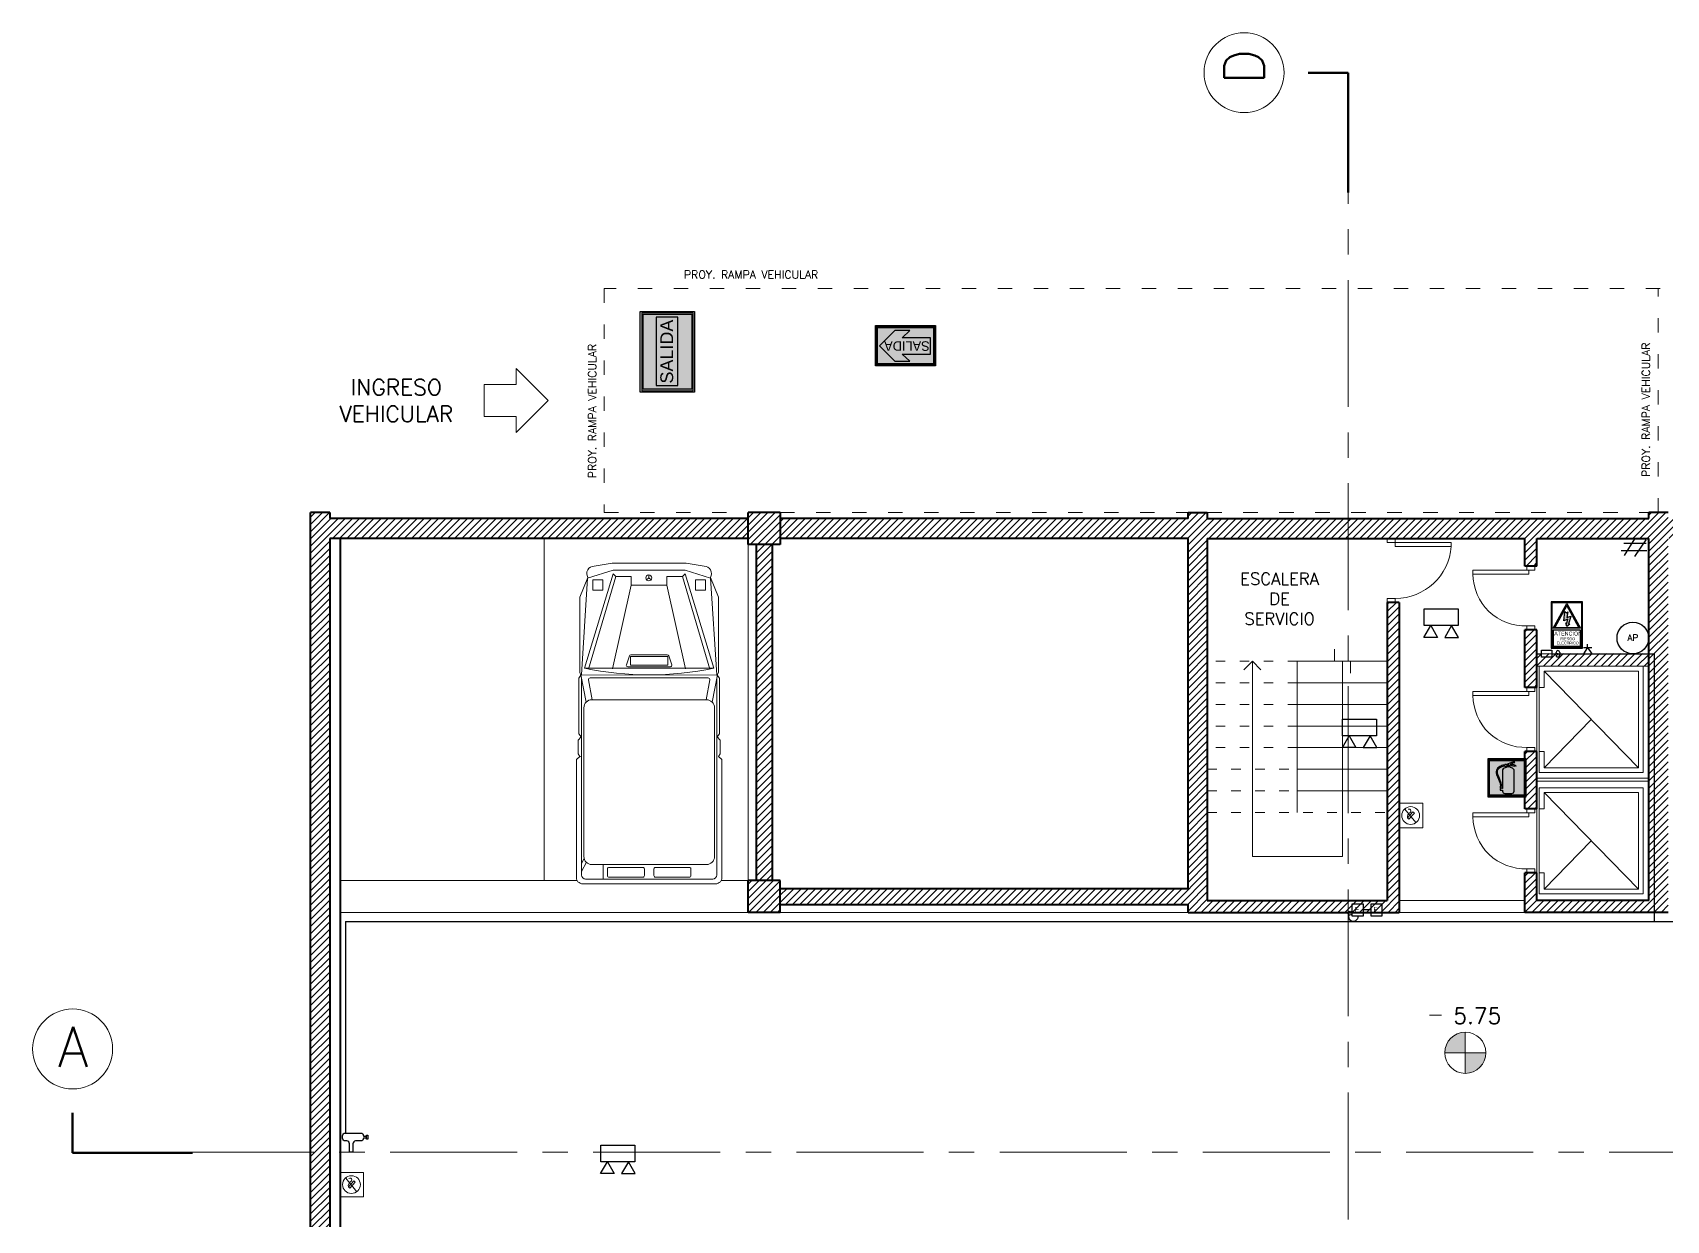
# Model space of a CAD drawing. Extents: x 1009 to 1343, y -172900 to 201.
# Drawn here: x 1149.59 to 1170.01, y 86.93 to 101.78 of the extents above; entities that cross this region are included whole.
import ezdxf

# ---------------------------------------------------------------- set-up
doc = ezdxf.new("R2010")
doc.units = 0
doc.header["$LTSCALE"] = 0.5
for name, pattern in [('ACAD_ISO03W100', [30, 12, -18]), ('CENTER', [50.8, 31.75, -6.35, 6.35, -6.35]), ('TRAZOS2', [0.375, 0.25, -0.125])]:
    doc.linetypes.add(name, pattern=pattern)
doc.layers.get('0').update_dxf_attribs({"linetype": 'CONTINUOUS'})
for name, color, linetype in [('1-ALARMA', 1, 'CONTINUOUS'), ('BRIGADAS', 8, 'TRAZOS2'), ('Cableado', 100, 'CONTINUOUS'), ('CIRCUITO DE SALIDA', 8, 'CONTINUOUS'), ('Electricidad', 50, 'CONTINUOUS'), ('GCI-LUZ DE EMERG.LUZ ESTROBOSCOPICA', 12, 'CONTINUOUS'), ('MARCO_FONDO_NEGRO', 7, 'CONTINUOUS'), ('SENÑAL_FONDO_AMIARILLO', 51, 'CONTINUOUS'), ('SEÑAL_FONDO_AUXI_NEGRO', 250, 'CONTINUOUS'), ('SEÑAL_FONDO_FIGURAS', 254, 'CONTINUOUS'), ('SEÑAL_FONDO_NEGRO', 7, 'CONTINUOUS'), ('SEÑAL_FONDO_ROJO', 242, 'CONTINUOUS'), ('SEÑAL_FONDO_VERDE', 86, 'CONTINUOUS')]:
    doc.layers.add(name, color=color, linetype=linetype)
for name, color, linetype, lineweight in [('Carpintería', 55, 'CONTINUOUS', 20), ('Detalles .05', 243, 'CONTINUOUS', 5), ('Detalles 01', 8, 'CONTINUOUS', 9), ('EQUIPO DE EMERGENCIA', 200, 'CONTINUOUS', 30), ('Muros corte', 7, 'CONTINUOUS', 40), ('Pisos', 252, 'CONTINUOUS', 18), ('Proyección', 4, 'ACAD_ISO03W100', 18), ('Punta 01', 6, 'CONTINUOUS', 9), ('Punta 015', 64, 'CONTINUOUS', 13), ('Punta 02', 11, 'CONTINUOUS', 20), ('Punta 05', 52, 'CONTINUOUS', 50), ('Sist. contra incendio', 1, 'CONTINUOUS', 18), ('Tratamiento pisos', 251, 'CONTINUOUS', 9), ('Vehículos', 155, 'CONTINUOUS', 13), ('Vidrios', 147, 'CONTINUOUS', 13)]:
    doc.layers.add(name, color=color, linetype=linetype, lineweight=lineweight)
doc.styles.add('franklin gothic medium', font='framd.ttf')
doc.styles.add('ROMANS', font='arial.ttf', dxfattribs={"oblique": 1, "height": 0.075})
doc.styles.add('Texto 1 mm', font='simplex.shx', dxfattribs={"height": 0.1})
doc.styles.add('Texto 1.5 mm', font='simplex.shx', dxfattribs={"height": 0.15})
doc.styles.add('Texto 2 mm', font='simplex.shx', dxfattribs={"height": 0.2})
doc.styles.add('Texto 5 mm', font='simplex.shx', dxfattribs={"height": 0.5})
pattern_1 = [(45, (62.21442, 16.503325), (-0.0449012806, 0.0449012806), [])]

# ---------------------------------------------------------------- blocks, each defined once
blk = doc.blocks.new('A$C30F00F99')
for p, q in [((0.065, 1.448), (0.065, 3.9)), ((1.704, 3.95), (0.115, 3.95)), ((1.754, 1.448), (1.754, 3.9)), ((1.626, 3.768), (0.193, 3.768)), ((0.093, 3.668), (0.093, 1.807)), ((1.726, 3.668), (1.726, 1.807)), ((0.122, 1.736), (0.054, 1.395)), ((0.198, 1.707), (0.152, 1.458)), ((1.626, 1.707), (0.193, 1.707)), ((1.621, 1.707), (1.667, 1.458)), ((1.697, 1.736), (1.765, 1.395)), ((1.647, 1.435), (0.172, 1.435)), ((1.765, 1.395), (0.056, 1.399)), ((0.495, 0.168), (0.152, 1.323)), ((1.144, 1.274), (0.676, 1.274)), ((0.676, 1.274), (0.676, 1.166)), ((1.134, 0.274), (1.367, 1.319)), ((1.144, 1.166), (1.144, 1.274)), ((1.326, 0.168), (1.669, 1.323)), ((1.72, 1.313), (1.36, 0.134)), ((0.676, 1.166), (1.144, 1.166)), ((0.33, 0.336), (0.205, 0.336)), ((0.205, 0.336), (0.205, 0.209)), ((0.205, 0.209), (0.33, 0.209)), ((0.33, 0.209), (0.33, 0.336)), ((1.134, 0.274), (0.687, 0.274)), ((0.915, 0.184), (0.885, 0.206)), ((0.915, 0.184), (0.944, 0.206)), ((1.134, 0.168), (1.134, 0.274)), ((1.489, 0.209), (1.489, 0.336)), ((1.489, 0.336), (1.614, 0.336)), ((1.614, 0.209), (1.489, 0.209)), ((1.614, 0.336), (1.614, 0.209)), ((0.915, 0.148), (0.915, 0.184)), ((1.326, 0.168), (1.134, 0.168)), ((1.36, 0.134), (1.326, 0.168))]:
    blk.add_line(p, q)
for points in [[(0, 3.918), (0, 2.454), (0.044, 2.417), (0.023, 2.383), (0.023, 2.211), (0.06, 2.172), (0.031, 2.135), (0.031, 1.436), (0.058, 1.402), (0.043, 1.368), (0.043, 0.425), (0.145, 0.177, 0.590762), (0.221, 0.036), (0.448, 0), (1.372, 0), (1.598, 0.036, 0.590762), (1.675, 0.177), (1.776, 0.425), (1.776, 1.368), (1.762, 1.402), (1.789, 1.436), (1.789, 2.135), (1.76, 2.172), (1.796, 2.211), (1.796, 2.383), (1.775, 2.417), (1.819, 2.454), (1.819, 3.918, 0.468554), (1.737, 4.009), (0.082, 4.009, 0.468554)], [(0.387, 3.906, -0.414214), (0.407, 3.926), (0.83, 3.926, -0.414214), (0.85, 3.906), (0.85, 3.823, -0.414214), (0.83, 3.803), (0.407, 3.803, -0.414214), (0.387, 3.823)], [(1.432, 3.906, 0.414214), (1.412, 3.926), (0.99, 3.926, 0.414214), (0.97, 3.906), (0.97, 3.823, 0.414214), (0.99, 3.803), (1.412, 3.803, 0.414214), (1.432, 3.823)], [(0.645, 1.295), (0.841, 1.295), (0.98, 1.295), (1.176, 1.295, -0.515671), (1.195, 1.269), (1.157, 1.159, -0.319548), (1.138, 1.145), (0.962, 1.145), (0.859, 1.145), (0.683, 1.145, -0.319548), (0.664, 1.159), (0.626, 1.269, -0.515671)]]:
    blk.add_lwpolyline(points, format="xyb", close=True)
for points in [[(1.485, 3.768), (1.485, 3.95)], [(1.695, 3.74), (1.754, 3.855)], [(1.754, 3.688), (1.754, 3.756), (1.723, 3.692)], [(1.754, 2.412), (1.775, 2.417)], [(0.064, 1.395), (0.141, 0.189), (0.461, 0.086)], [(0.101, 1.313), (0.461, 0.134), (0.495, 0.168), (0.687, 0.168), (0.687, 0.274), (0.454, 1.319)], [(1.72, 1.313), (0.101, 1.313)], [(1.757, 1.395), (1.68, 0.189), (1.36, 0.086)], [(1.36, 0.086), (0.461, 0.086)]]:
    blk.add_lwpolyline(points)
blk.add_lwpolyline([(1.72, 1.313, 0.103517), (0.101, 1.313, -1.887166)], format="xyb")
blk.add_circle((0.915, 0.184), 0.0367)
for centre, radius, start, end in [((0.115, 3.9), 0.05, 90, 180), ((1.704, 3.9), 0.05, 0, 90), ((0.193, 3.668), 0.1, 90, 180), ((1.626, 3.668), 0.1, 0, 90), ((0.193, 1.807), 0.1, 180, 270), ((1.626, 1.807), 0.1, 270, 0), ((0.172, 1.455), 0.02, 169.5085, 270), ((1.647, 1.455), 0.02, 270, 10.4915)]:
    blk.add_arc(centre, radius, start, end)
blk = doc.blocks.new('A$C6C4A3897')
at = {"layer": 'SEÑAL_FONDO_FIGURAS'}
h = blk.add_hatch(color=256, dxfattribs=at)
h.paths.add_polyline_path([(2.147, -0.043), (0.043, -0.043), (0.043, -2.139), (2.147, -2.139)])
h.paths.add_polyline_path([(2.093, -2.085), (0.097, -2.085), (0.097, -0.097), (2.093, -0.097)], flags=16)
h.paths.add_polyline_path([(1.494, -1.856, -0.414214), (1.364, -1.986), (0.969, -1.986, -0.414214), (0.839, -1.856), (0.839, -1.789), (0.708, -1.789), (0.708, -1.699), (0.74, -1.699), (0.74, -1.664), (0.711, -1.664), (0.711, -1.576), (0.743, -1.576, 0.083884), (0.693, -1.404), (0.5, -0.898, -0.214308), (0.523, -0.578, -0.167733), (0.738, -0.417, -0.097156), (0.97, -0.351), (0.97, -0.321), (1.058, -0.321), (1.058, -0.351), (1.087, -0.351, -0.303754), (1.167, -0.298, -0.115313), (1.528, -0.185), (1.53, -0.211, 0.177163), (1.266, -0.329, -0.189272), (1.622, -0.41), (1.592, -0.419, 0.309273), (1.561, -0.409), (1.517, -0.422, 0.291679), (1.46, -0.396), (1.418, -0.408, 0.202341), (1.342, -0.393), (1.3, -0.404, 0.390383), (1.254, -0.384, -0.914616), (1.082, -0.399), (1.058, -0.399), (1.058, -0.429), (0.97, -0.429), (0.97, -0.404, 0.074097), (0.777, -0.461, 0.17086), (0.577, -0.631, 0.207162), (0.599, -0.983), (0.763, -1.4, -0.083589), (0.794, -1.576), (0.817, -1.576), (0.817, -1.664), (0.792, -1.664), (0.792, -1.699), (0.839, -1.699), (0.839, -0.631, -0.204768), (1.051, -0.505, 0.117351), (1.082, -0.431, 0.582578), (1.251, -0.433, 0.113638), (1.282, -0.505, -0.204768), (1.494, -0.631)], flags=0)
h.paths.add_polyline_path([(1.184, -0.438), (1.167, -0.358), (1.151, -0.438, -6.735071)], flags=0)
at = {"layer": 'SEÑAL_FONDO_ROJO'}
h = blk.add_hatch(color=256, dxfattribs=at)
h.paths.add_polyline_path([(2.093, -0.097), (0.097, -0.097), (0.097, -2.085), (2.093, -2.085)])
h.paths.add_polyline_path([(1.494, -1.856, -0.414214), (1.364, -1.986), (0.969, -1.986, -0.414214), (0.839, -1.856), (0.839, -1.789), (0.708, -1.789), (0.708, -1.699), (0.74, -1.699), (0.74, -1.664), (0.711, -1.664), (0.711, -1.576), (0.743, -1.576, 0.083884), (0.693, -1.404), (0.5, -0.898, -0.214308), (0.523, -0.578, -0.167733), (0.738, -0.417, -0.097156), (0.97, -0.351), (0.97, -0.321), (1.058, -0.321), (1.058, -0.351), (1.087, -0.351, -0.303754), (1.167, -0.298, -0.115313), (1.528, -0.185), (1.53, -0.211, 0.177163), (1.266, -0.329, -0.189272), (1.622, -0.41), (1.592, -0.419, 0.309273), (1.561, -0.409), (1.517, -0.422, 0.291679), (1.46, -0.396), (1.418, -0.408, 0.202341), (1.342, -0.393), (1.3, -0.404, 0.390383), (1.254, -0.384, -0.914616), (1.082, -0.399), (1.058, -0.399), (1.058, -0.429), (0.97, -0.429), (0.97, -0.404, 0.074097), (0.777, -0.461, 0.17086), (0.577, -0.631, 0.207162), (0.599, -0.983), (0.763, -1.4, -0.083589), (0.794, -1.576), (0.817, -1.576), (0.817, -1.664), (0.792, -1.664), (0.792, -1.699), (0.839, -1.699), (0.839, -0.631, -0.204768), (1.051, -0.505, 0.117351), (1.082, -0.431, 0.582578), (1.251, -0.433, 0.113638), (1.282, -0.505, -0.204768), (1.494, -0.631)], flags=16)
h.paths.add_polyline_path([(1.184, -0.438), (1.167, -0.358), (1.151, -0.438, -6.735071)], flags=0)
at = {"layer": 'MARCO_FONDO_NEGRO'}
for p, q in [((2.191, 0), (0, 0)), ((0, 0), (0, -2.182)), ((2.191, -2.182), (2.191, 0)), ((0, -2.182), (2.191, -2.182))]:
    blk.add_line(p, q, dxfattribs=at)
at = {"layer": 'SEÑAL_FONDO_FIGURAS'}
for points in [[(0.043, -2.139), (2.147, -2.139), (2.147, -0.043), (0.043, -0.043)], [(0.097, -2.085), (0.097, -0.097), (2.093, -0.097), (2.093, -2.085)]]:
    blk.add_lwpolyline(points, close=True, dxfattribs=at)
for points in [[(1.082, -0.431, -0.117351), (1.051, -0.505, 0.204768), (0.839, -0.631), (0.839, -1.699), (0.792, -1.699), (0.792, -1.664), (0.817, -1.664), (0.817, -1.576), (0.794, -1.576, 0.083589), (0.763, -1.4), (0.599, -0.983, -0.207162), (0.577, -0.631, -0.17086), (0.777, -0.461, -0.074097), (0.97, -0.404), (0.97, -0.429), (1.058, -0.429), (1.058, -0.399), (1.082, -0.399, 0.914616), (1.254, -0.384, -0.390383), (1.3, -0.404), (1.342, -0.393, -0.202341), (1.418, -0.408), (1.46, -0.396, -0.291679), (1.517, -0.422), (1.561, -0.409, -0.309273), (1.592, -0.419), (1.622, -0.41, 0.189272), (1.266, -0.329, -0.177163), (1.53, -0.211), (1.528, -0.185, 0.115313), (1.167, -0.298, 0.303754), (1.087, -0.351), (1.058, -0.351), (1.058, -0.321), (0.97, -0.321), (0.97, -0.351, 0.097156), (0.738, -0.417, 0.167733), (0.523, -0.578, 0.214308), (0.5, -0.898), (0.693, -1.404, -0.083884), (0.743, -1.576), (0.711, -1.576), (0.711, -1.664), (0.74, -1.664), (0.74, -1.699), (0.708, -1.699), (0.708, -1.789), (0.839, -1.789), (0.839, -1.856, 0.414214), (0.969, -1.986), (1.364, -1.986, 0.414214), (1.494, -1.856), (1.494, -0.631, 0.204768), (1.282, -0.505, -0.113638), (1.251, -0.433, -0.582578)], [(1.167, -0.358), (1.184, -0.438, 6.735071), (1.151, -0.438)]]:
    blk.add_lwpolyline(points, format="xyb", close=True, dxfattribs=at)
blk = doc.blocks.new('ELECT')
at = {"layer": 'SEÑAL_FONDO_AUXI_NEGRO'}
h = blk.add_hatch(color=2, dxfattribs=at)
h.paths.add_polyline_path([(0.906, -0.111), (0.111, -1.541), (0.906, -1.541), (1.701, -1.541)])
h.paths.add_polyline_path([(1.605, -1.486), (0.906, -1.486), (0.206, -1.486), (0.906, -0.222)], flags=16)
h.paths.add_polyline_path([(0.99, -1.297), (1.068, -1.297), (0.895, -1.44), (0.844, -1.224), (0.907, -1.262), (0.955, -1.008), (0.728, -1.101), (0.788, -0.564), (0.874, -0.639), (0.967, -0.579), (0.904, -0.925), (1.139, -0.839)], flags=0)
at = {"layer": 'MARCO_FONDO_NEGRO', "color": 2}
for points in [[(0, -2.685), (1.811, -2.685), (1.811, 0), (0, 0)], [(0.055, -2.63), (0.055, -0.055), (1.756, -0.055), (1.756, -2.63)]]:
    blk.add_lwpolyline(points, close=True, dxfattribs=at)
at = {"layer": 'SENÑAL_FONDO_AMIARILLO', "color": 2}
for points in [[(0.906, -1.486), (1.605, -1.486), (0.906, -0.222), (0.206, -1.486)], [(0.111, -1.655), (0.111, -2.574), (1.701, -2.574), (1.701, -1.655)]]:
    blk.add_lwpolyline(points, close=True, dxfattribs=at)
blk.add_lwpolyline([(0.907, -1.262), (0.955, -1.008), (0.728, -1.101), (0.788, -0.564), (0.874, -0.639), (0.967, -0.579), (0.904, -0.925), (1.139, -0.839), (0.99, -1.297), (1.068, -1.297), (0.895, -1.44), (0.844, -1.224), (0.907, -1.262)], dxfattribs=at)
at = {"layer": 'SEÑAL_FONDO_AUXI_NEGRO', "color": 2}
for points in [[(0.906, -1.541), (0.111, -1.541), (0.906, -0.111), (1.701, -1.541)], [(0.906, -1.486), (1.605, -1.486), (0.906, -0.222), (0.206, -1.486)]]:
    blk.add_lwpolyline(points, close=True, dxfattribs=at)
blk.add_lwpolyline([(0.907, -1.262), (0.955, -1.008), (0.728, -1.101), (0.788, -0.564), (0.874, -0.639), (0.967, -0.579), (0.904, -0.925), (1.139, -0.839), (0.99, -1.297), (1.068, -1.297), (0.895, -1.44), (0.844, -1.224), (0.907, -1.262)], dxfattribs=at)
at = {"layer": 'SEÑAL_FONDO_AUXI_NEGRO', "color": 2, "style": 'franklin gothic medium'}
for s, height, p in [('ATENCION', 0.2261, (0.171, -1.96)), ('ELECTRICO', 0.1611, (0.321, -2.475)), ('RIESGO', 0.1611, (0.519, -2.23))]:
    blk.add_text(s, height=height, dxfattribs=at).set_placement(p)
blk = doc.blocks.new('A$C4F586106')
at = {"layer": 'SEÑAL_FONDO_FIGURAS'}
h = blk.add_hatch(color=256, dxfattribs=at)
h.paths.add_polyline_path([(1.092, 0.238), (0.029, 0.238), (0.029, 1.85), (1.092, 1.85)])
h.paths.add_polyline_path([(1.063, 1.821), (0.058, 1.821), (0.058, 0.267), (1.063, 0.267)], flags=16)
h.paths.add_polyline_path([(0.807, 1.55), (0.807, 0.438), (0.287, 0.438), (0.287, 1.55)], flags=8)
blk.add_hatch(color=256, dxfattribs=at).paths.add_polyline_path([(0.553, 1.768), (0.126, 1.339), (0.126, 0.925), (0.327, 1.132), (0.327, 0.349), (0.553, 0.349), (0.778, 0.349), (0.778, 1.132), (0.979, 0.925), (0.979, 1.339)])
at = {"layer": 'SEÑAL_FONDO_VERDE'}
h = blk.add_hatch(color=256, dxfattribs=at)
h.paths.add_polyline_path([(0.058, 0.267), (0.058, 1.821), (1.063, 1.821), (1.063, 0.267)])
h.paths.add_polyline_path([(0.327, 0.349), (0.553, 0.349), (0.778, 0.349), (0.778, 1.132), (0.979, 0.925), (0.979, 1.339), (0.553, 1.768), (0.126, 1.339), (0.126, 0.925), (0.327, 1.132)], flags=16)
at = {"layer": 'MARCO_FONDO_NEGRO'}
blk.add_lwpolyline([(1.121, 1.879), (1.121, 0.209), (0, 0.209), (0, 1.879)], close=True, dxfattribs=at)
at = {"layer": 'SEÑAL_FONDO_FIGURAS'}
blk.add_lwpolyline([(1.092, 1.85), (0.029, 1.85), (0.029, 0.238), (1.092, 0.238)], close=True, dxfattribs=at)
at = {"layer": 'SEÑAL_FONDO_NEGRO'}
blk.add_lwpolyline([(1.063, 1.821), (1.063, 0.267), (0.058, 0.267), (0.058, 1.821)], close=True, dxfattribs=at)
at = {"layer": 'SEÑAL_FONDO_VERDE'}
for points in [[(1.063, 1.821), (1.063, 0.267), (0.058, 0.267), (0.058, 1.821)], [(0.553, 0.349), (0.778, 0.349), (0.778, 1.132), (0.979, 0.925), (0.979, 1.339), (0.553, 1.768), (0.126, 1.339), (0.126, 0.925), (0.327, 1.132), (0.327, 0.349)], [(0.553, 0.349), (0.778, 0.349), (0.778, 1.132), (0.979, 0.925), (0.979, 1.339), (0.553, 1.768), (0.126, 1.339), (0.126, 0.925), (0.327, 1.132), (0.327, 0.349)]]:
    blk.add_lwpolyline(points, close=True, dxfattribs=at)
at = {"layer": 'SEÑAL_FONDO_VERDE', "style": 'franklin gothic medium'}
blk.add_text('SALIDA', height=0.2658, rotation=90, dxfattribs=at).set_placement((0.681, 0.372))
blk = doc.blocks.new('SAL4')
at = {"layer": 'SEÑAL_FONDO_FIGURAS'}
h = blk.add_hatch(color=256, dxfattribs=at)
h.paths.add_polyline_path([(845.813, 731.021), (845.813, 731.497), (846.534, 731.497), (846.534, 731.021)])
h.paths.add_polyline_path([(846.521, 731.034), (846.521, 731.484), (845.826, 731.484), (845.826, 731.034)], flags=16)
h.paths.add_polyline_path([(846.4, 731.149), (845.903, 731.149), (845.903, 731.382), (846.4, 731.382)], flags=8)
blk.add_hatch(color=256, dxfattribs=at).paths.add_polyline_path([(846.495, 731.364), (845.862, 731.364), (845.862, 731.163), (846.495, 731.163)])
at = {"layer": 'SEÑAL_FONDO_VERDE'}
h = blk.add_hatch(color=256, dxfattribs=at)
h.paths.add_polyline_path([(846.521, 731.484), (845.826, 731.484), (845.826, 731.034), (846.521, 731.034)])
h.paths.add_polyline_path([(846.495, 731.364), (846.495, 731.163), (845.862, 731.163), (845.862, 731.364)], flags=16)
at = {"layer": 'MARCO_FONDO_NEGRO'}
blk.add_lwpolyline([(846.547, 731.008), (845.8, 731.008), (845.8, 731.51), (846.547, 731.51)], close=True, dxfattribs=at)
at = {"layer": 'SEÑAL_FONDO_FIGURAS'}
blk.add_lwpolyline([(846.534, 731.021), (846.534, 731.497), (845.813, 731.497), (845.813, 731.021)], close=True, dxfattribs=at)
at = {"layer": 'SEÑAL_FONDO_NEGRO'}
blk.add_lwpolyline([(846.521, 731.034), (845.826, 731.034), (845.826, 731.484), (846.521, 731.484)], close=True, dxfattribs=at)
at = {"layer": 'SEÑAL_FONDO_VERDE'}
blk.add_lwpolyline([(845.862, 731.163), (846.495, 731.163), (846.495, 731.364), (845.862, 731.364)], close=True, dxfattribs=at)
at = {"layer": 'SEÑAL_FONDO_VERDE', "style": 'franklin gothic medium', "width": 1.05}
blk.add_text('SALIDA', height=0.1185, dxfattribs=at).set_placement((845.879, 731.206))
blk = doc.blocks.new('A$C04752EFD')
at = {"layer": 'GCI-LUZ DE EMERG.LUZ ESTROBOSCOPICA', "color": 1}
blk.add_lwpolyline([(-0.177, -0.173), (-0.177, 0), (0.177, 0), (0.177, -0.173)], close=True, dxfattribs=at)
at = {"layer": 'GCI-LUZ DE EMERG.LUZ ESTROBOSCOPICA'}
for points in [[(0.177, -0.173), (-0.177, -0.173), (-0.177, 0), (0.177, 0)], [(-0.109, -0.173), (-0.038, -0.297), (-0.18, -0.297)], [(0.109, -0.173), (0.038, -0.297), (0.18, -0.297)]]:
    blk.add_lwpolyline(points, close=True, dxfattribs=at)

msp = doc.modelspace()

# ---------------------------------------------------------------- hatches: boundary and pattern name
at = {"layer": 'Detalles 01'}
h = msp.add_hatch(dxfattribs=at)
h.set_pattern_fill('ANSI31,_O', color=256, scale=0.02)
h.set_pattern_definition(pattern_1)
h.paths.add_polyline_path([(1158.53, 95.783), (1158.53, 95.383), (1158.93, 95.383), (1158.93, 95.783)])
h.paths.add_polyline_path([(1158.93, 90.783), (1158.93, 91.183), (1158.53, 91.183), (1158.53, 90.783)])
h.paths.add_polyline_path([(1158.83, 95.383), (1158.63, 95.383), (1158.63, 91.183), (1158.83, 91.183)])
h.paths.add_polyline_path([(1158.53, 95.458), (1158.53, 95.708), (1153.3, 95.708), (1153.3, 95.783), (1153.06, 95.783), (1153.06, 87.783), (1153.3, 87.783), (1153.3, 95.458)])
h = msp.add_hatch(dxfattribs=at)
h.set_pattern_fill('ANSI31,_O', color=256, scale=0.02)
h.set_pattern_definition(pattern_1)
h.paths.add_polyline_path([(1158.93, 95.708), (1158.93, 95.458), (1164.03, 95.458), (1164.03, 91.083), (1158.93, 91.083), (1158.93, 90.883), (1164.03, 90.883), (1164.03, 90.783), (1166.03, 90.783), (1166.03, 90.933), (1164.27, 90.933), (1164.27, 95.458), (1166.03, 95.458), (1166.03, 95.708), (1164.27, 95.708), (1164.27, 95.783), (1164.03, 95.783), (1164.03, 95.708)])
h.paths.add_polyline_path([(1166.67, 90.783), (1166.67, 94.658), (1166.52, 94.658), (1166.52, 90.933), (1166.03, 90.933), (1166.03, 90.783)])
h.paths.add_polyline_path([(1168.24, 93.596), (1168.39, 93.596), (1168.39, 94.314), (1168.24, 94.314)], flags=17)
h.paths.add_polyline_path([(1168.24, 92.078), (1168.39, 92.078), (1168.39, 92.796), (1168.24, 92.796)], flags=17)
h.paths.add_polyline_path([(1169.79, 95.458), (1169.79, 90.933), (1168.39, 90.933), (1168.39, 91.278), (1168.24, 91.278), (1168.24, 90.783), (1170.03, 90.783), (1170.03, 95.458), (1175.13, 95.458), (1175.13, 95.708), (1170.03, 95.708), (1170.03, 95.783), (1169.79, 95.783), (1169.79, 95.708), (1166.03, 95.708), (1166.03, 95.458), (1168.24, 95.458), (1168.24, 95.114), (1168.39, 95.114), (1168.39, 95.458)])
h = msp.add_hatch(dxfattribs=at)
h.set_pattern_fill('ANSI31', color=256, scale=0.02, style=0)
h.set_pattern_definition([(45, (122.19963, -30.410604), (-0.0449012806, 0.0449012806), [])])
h.paths.add_polyline_path([(1168.39, 94.019), (1168.39, 93.86), (1169.79, 93.86), (1169.79, 94.019)])
h = msp.add_hatch(dxfattribs=at)
h.set_pattern_fill('ANSI31,_O', color=256, scale=0.02)
h.set_pattern_definition(pattern_1)
h.paths.add_polyline_path([(1153.3, 87.783), (1153.06, 87.783), (1153.06, 79.783), (1153.3, 79.783), (1153.3, 79.858), (1158.53, 79.858), (1158.53, 80.108), (1153.3, 80.108)])
h.paths.add_polyline_path([(1158.53, 84.383), (1158.93, 84.383), (1158.93, 84.783), (1158.53, 84.783)])
h.paths.add_polyline_path([(1158.93, 79.783), (1158.93, 80.183), (1158.53, 80.183), (1158.53, 79.783)])
h.paths.add_polyline_path([(1158.93, 80.108), (1158.93, 79.858), (1164.03, 79.858), (1164.03, 79.783), (1164.27, 79.783), (1164.27, 79.858), (1166.03, 79.858), (1166.03, 80.108), (1164.28, 80.108), (1164.28, 84.783), (1164.03, 84.783), (1164.03, 80.108)])
at = {"layer": 'Vidrios', "linetype": 'Continuous'}
h = msp.add_hatch(color=256, dxfattribs=at)
h.paths.add_polyline_path([(1167.495, 89.283, 0.414214), (1167.239, 89.027), (1167.495, 89.027)])
h.paths.add_polyline_path([(1167.752, 89.027), (1167.495, 89.027), (1167.495, 88.77, 0.414214)])

# ---------------------------------------------------------------- linework, layer by layer
at = {"layer": '1-ALARMA', "ltscale": 0.2, "flags": 128}
for points in [[(1166.222, 90.741), (1166.222, 90.885), (1166.078, 90.885), (1166.078, 90.741)], [(1166.456, 90.741), (1166.456, 90.885), (1166.312, 90.885), (1166.312, 90.741)]]:
    msp.add_lwpolyline(points, close=True, dxfattribs=at)
at = {"layer": '1-ALARMA', "ltscale": 0.2}
msp.add_lwpolyline([(1166.312, 90.813), (1166.222, 90.813)], dxfattribs=at)
msp.add_circle((1166.054, 90.773), 0.024, dxfattribs=at)
at = {"layer": '1-ALARMA', "ltscale": 0.2, "extrusion": (0, 0, -1)}
msp.add_ellipse((1166.097, 90.732), major_axis=(-0.0187, -0.0615), ratio=0.874536, start_param=4.328992, end_param=7.889592, dxfattribs=at)
at = {"layer": 'Cableado'}
for p, q in [((1169.478, 95.401), (1169.757, 95.401)), ((1169.61, 95.454), (1169.48, 95.246)), ((1169.752, 95.44), (1169.611, 95.232)), ((1169.79, 95.458), (1169.79, 94.215)), ((1169.445, 95.307), (1169.762, 95.307)), ((1169.79, 94.215), (1169.787, 94.215)), ((1153.723, 87.985), (1153.759, 87.985))]:
    msp.add_line(p, q, dxfattribs=at)
msp.add_lwpolyline([(1153.759, 87.958), (1153.723, 87.958, -0.414214), (1153.689, 87.924), (1153.624, 87.924, 0.414214), (1153.59, 87.889), (1153.59, 87.783), (1153.548, 87.783), (1153.548, 87.889, 0.414214), (1153.513, 87.924), (1153.496, 87.924, -0.414214), (1153.461, 87.958), (1153.461, 87.989, -0.414214), (1153.496, 88.023), (1153.689, 88.023, -0.414214), (1153.723, 87.989), (1153.723, 87.985)], format="xyb", dxfattribs=at)
msp.add_lwpolyline([(1153.759, 87.997), (1153.775, 87.997), (1153.775, 87.947), (1153.759, 87.947)], close=True, dxfattribs=at)
msp.add_circle((1169.589, 94.214), 0.198, dxfattribs=at)
at = {"layer": 'Carpintería'}
for p, q in [((1166.52, 95.408), (1166.52, 95.458)), ((1166.52, 95.408), (1166.62, 95.408)), ((1166.62, 95.408), (1166.62, 95.458)), ((1166.62, 95.408), (1167.32, 95.408)), ((1166.62, 95.358), (1166.62, 95.408)), ((1167.32, 95.408), (1167.32, 95.358)), ((1167.32, 95.358), (1166.62, 95.358)), ((1168.29, 95.064), (1167.59, 95.064)), ((1167.59, 95.014), (1167.59, 95.064)), ((1168.29, 95.014), (1167.59, 95.014)), ((1168.265, 95.064), (1168.265, 95.114)), ((1168.365, 95.064), (1168.265, 95.064)), ((1168.29, 95.014), (1168.29, 95.064)), ((1168.365, 95.064), (1168.365, 95.114)), ((1166.62, 94.708), (1166.52, 94.708)), ((1166.52, 94.708), (1166.52, 94.658)), ((1166.62, 94.708), (1166.62, 94.658)), ((1168.365, 94.364), (1168.265, 94.364)), ((1168.265, 94.364), (1168.265, 94.314)), ((1168.365, 94.364), (1168.365, 94.314)), ((1168.42, 93.86), (1169.72, 93.86)), ((1168.42, 93.596), (1168.42, 93.86)), ((1168.42, 93.86), (1169.72, 93.86)), ((1168.48, 93.8), (1169.66, 93.8)), ((1168.48, 93.596), (1168.48, 93.8)), ((1169.66, 92.592), (1169.66, 93.8)), ((1169.72, 92.532), (1169.72, 93.86)), ((1168.29, 93.546), (1167.59, 93.546)), ((1167.59, 93.496), (1167.59, 93.546)), ((1168.265, 93.546), (1168.265, 93.596)), ((1168.365, 93.546), (1168.265, 93.546)), ((1168.29, 93.496), (1168.29, 93.546)), ((1168.365, 93.546), (1168.365, 93.596)), ((1168.42, 93.596), (1168.48, 93.596)), ((1168.29, 93.496), (1167.59, 93.496)), ((1168.365, 92.846), (1168.265, 92.846)), ((1168.265, 92.846), (1168.265, 92.796)), ((1168.365, 92.846), (1168.365, 92.796)), ((1168.42, 92.532), (1168.42, 92.796)), ((1168.42, 92.796), (1168.48, 92.796)), ((1168.48, 92.592), (1168.48, 92.796)), ((1169.72, 92.532), (1168.42, 92.532)), ((1169.66, 92.592), (1168.48, 92.592)), ((1168.42, 92.342), (1169.72, 92.342)), ((1168.42, 92.078), (1168.42, 92.342)), ((1169.72, 91.013), (1169.72, 92.342)), ((1168.48, 92.282), (1169.66, 92.282)), ((1168.48, 92.078), (1168.48, 92.282)), ((1169.66, 91.073), (1169.66, 92.282)), ((1168.29, 92.028), (1167.59, 92.028)), ((1167.59, 91.978), (1167.59, 92.028)), ((1168.29, 91.978), (1167.59, 91.978)), ((1168.265, 92.028), (1168.265, 92.078)), ((1168.365, 92.028), (1168.265, 92.028)), ((1168.29, 91.978), (1168.29, 92.028)), ((1168.365, 92.028), (1168.365, 92.078)), ((1168.42, 92.078), (1168.48, 92.078)), ((1168.365, 91.328), (1168.265, 91.328)), ((1168.265, 91.328), (1168.265, 91.278)), ((1168.365, 91.328), (1168.365, 91.278)), ((1168.42, 91.013), (1168.42, 91.278)), ((1168.42, 91.278), (1168.48, 91.278)), ((1168.48, 91.073), (1168.48, 91.278)), ((1169.72, 91.013), (1168.42, 91.013)), ((1169.66, 91.073), (1168.48, 91.073))]:
    msp.add_line(p, q, dxfattribs=at)
at = {"layer": 'Detalles .05', "color": 0}
for p, q in [((1168.39, 94.016), (1169.79, 94.016)), ((1168.39, 93.86), (1169.79, 93.86))]:
    msp.add_line(p, q, dxfattribs=at)
at = {"layer": 'Detalles .05'}
for p, q in [((1169.79, 92.462), (1168.39, 92.462)), ((1169.79, 92.422), (1168.39, 92.422))]:
    msp.add_line(p, q, dxfattribs=at)
at = {"layer": 'Detalles 01', "linetype": 'CENTER', "ltscale": 0.1}
for p, q in [((1166.03, 76.783), (1166.03, 99.783)), ((1151.515, 87.783), (1193.681, 87.783))]:
    msp.add_line(p, q, dxfattribs=at)
at = {"layer": 'Detalles 01'}
for p, q in [((1165.858, 94.073), (1165.858, 93.923)), ((1164.726, 93.817), (1164.833, 93.923)), ((1164.833, 93.923), (1164.833, 91.483)), ((1164.939, 93.817), (1164.833, 93.923)), ((1165.958, 93.923), (1165.958, 91.483)), ((1166.058, 93.923), (1166.058, 93.773)), ((1168.48, 93.8), (1169.66, 92.592)), ((1168.42, 93.596), (1168.42, 92.796)), ((1169.07, 93.196), (1168.48, 92.592)), ((1168.48, 92.282), (1169.66, 91.073)), ((1168.42, 92.078), (1168.42, 91.278)), ((1164.833, 91.483), (1165.958, 91.483)), ((1169.07, 91.678), (1168.48, 91.073))]:
    msp.add_line(p, q, dxfattribs=at)
for centre, radius, start, end in [((1166.619, 95.412), 0.703, 270.1171, 355.6407), ((1168.241, 95.014), 0.65, 180, 272.1618), ((1168.241, 93.496), 0.65, 180, 272.1618), ((1168.241, 91.978), 0.65, 180, 272.1618)]:
    msp.add_arc(centre, radius, start, end, dxfattribs=at)
at = {"layer": 'Electricidad'}
for p, q in [((1168.39, 94.016), (1168.446, 94.016)), ((1168.575, 94.016), (1168.629, 94.016)), ((1168.629, 94), (1168.629, 94.034)), ((1168.675, 94.033), (1168.675, 94)), ((1168.675, 94.016), (1168.974, 94.016)), ((1168.974, 94.097), (1169.075, 94.097)), ((1169.022, 94.097), (1168.974, 94.016)), ((1168.974, 94.016), (1169.075, 94.016)), ((1169.022, 94.097), (1169.022, 94.137)), ((1169.022, 94.097), (1169.075, 94.016)), ((1169.075, 94.016), (1169.856, 94.016)), ((1169.856, 94.014), (1169.856, 90.669)), ((1153.496, 90.669), (1153.496, 88.023)), ((1153.496, 90.669), (1169.856, 90.669)), ((1169.856, 90.669), (1175.596, 90.669))]:
    msp.add_line(p, q, dxfattribs=at)
msp.add_lwpolyline([(1168.446, 94.061), (1168.575, 94.061), (1168.575, 93.975), (1168.446, 93.975)], close=True, dxfattribs=at)
for centre, start, end in [((1168.652, 94.033), 0.3914, 177.9481), ((1168.652, 94), 179.9469, 0.0531)]:
    msp.add_arc(centre, 0.023, start, end, dxfattribs=at)
at = {"layer": 'Muros corte'}
for p, q in [((1153.06, 79.783), (1153.06, 95.783)), ((1153.3, 95.783), (1153.06, 95.783)), ((1153.3, 95.783), (1153.3, 95.708)), ((1158.93, 95.783), (1158.53, 95.783)), ((1158.53, 95.383), (1158.53, 95.783)), ((1158.93, 95.783), (1158.93, 95.383)), ((1164.03, 95.783), (1164.27, 95.783)), ((1164.03, 95.708), (1164.03, 95.783)), ((1164.27, 95.783), (1164.27, 95.708)), ((1169.79, 95.708), (1169.79, 95.783)), ((1170.03, 95.783), (1169.79, 95.783)), ((1158.53, 95.708), (1153.3, 95.708)), ((1164.03, 95.708), (1158.93, 95.708)), ((1164.27, 95.708), (1169.79, 95.708)), ((1158.53, 95.458), (1153.3, 95.458)), ((1153.3, 95.458), (1153.3, 80.108)), ((1153.43, 95.458), (1153.43, 80.108)), ((1158.93, 95.383), (1158.53, 95.383)), ((1158.63, 95.383), (1158.63, 91.183)), ((1158.83, 95.383), (1158.83, 91.183)), ((1164.03, 95.458), (1158.93, 95.458)), ((1164.03, 91.083), (1164.03, 95.458)), ((1164.27, 95.458), (1168.24, 95.458)), ((1164.27, 95.458), (1164.27, 90.933)), ((1168.24, 95.114), (1168.24, 95.458)), ((1168.39, 95.458), (1169.79, 95.458)), ((1168.39, 95.114), (1168.39, 95.458)), ((1169.79, 90.933), (1169.79, 95.458)), ((1168.39, 95.114), (1168.24, 95.114)), ((1166.52, 94.658), (1166.52, 90.933)), ((1166.67, 94.658), (1166.52, 94.658)), ((1166.67, 94.658), (1166.67, 90.783)), ((1168.24, 93.596), (1168.24, 94.314)), ((1168.39, 94.314), (1168.24, 94.314)), ((1168.39, 93.596), (1168.39, 94.314)), ((1168.39, 93.596), (1168.24, 93.596)), ((1168.39, 92.796), (1168.24, 92.796)), ((1168.24, 92.078), (1168.24, 92.796)), ((1168.39, 92.078), (1168.39, 92.796)), ((1168.39, 92.078), (1168.24, 92.078)), ((1158.93, 91.183), (1158.53, 91.183)), ((1158.53, 90.783), (1158.53, 91.183)), ((1158.93, 90.783), (1158.93, 91.183)), ((1158.93, 91.083), (1164.03, 91.083)), ((1168.24, 90.783), (1168.24, 91.278)), ((1168.39, 91.278), (1168.24, 91.278)), ((1168.39, 90.933), (1168.39, 91.278)), ((1158.93, 90.883), (1164.03, 90.883)), ((1164.03, 90.783), (1164.03, 90.883)), ((1164.27, 90.933), (1166.52, 90.933)), ((1169.79, 90.933), (1168.39, 90.933)), ((1158.93, 90.783), (1158.53, 90.783)), ((1164.03, 90.783), (1166.67, 90.783)), ((1170.03, 90.783), (1168.24, 90.783))]:
    msp.add_line(p, q, dxfattribs=at)
at = {"layer": 'Pisos'}
for p, q in [((1165.395, 93.923), (1166.52, 93.923)), ((1165.395, 93.923), (1165.395, 92.033)), ((1165.395, 93.653), (1166.52, 93.653)), ((1168.39, 92.796), (1168.39, 93.596)), ((1165.395, 93.383), (1166.52, 93.383)), ((1165.395, 93.113), (1166.52, 93.113)), ((1165.395, 92.843), (1166.52, 92.843)), ((1165.395, 92.573), (1166.52, 92.573)), ((1165.395, 92.303), (1166.52, 92.303)), ((1168.39, 91.278), (1168.39, 92.078))]:
    msp.add_line(p, q, dxfattribs=at)
at = {"layer": 'Proyección', "ltscale": 0.03}
for p, q in [((1175.33, 98.583), (1156.73, 98.583)), ((1156.73, 98.583), (1156.73, 95.783)), ((1169.905, 95.783), (1169.905, 98.583)), ((1156.73, 95.783), (1158.53, 95.783)), ((1158.93, 95.783), (1164.03, 95.783)), ((1164.27, 95.783), (1169.79, 95.783))]:
    msp.add_line(p, q, dxfattribs=at)
at = {"layer": 'Proyección', "ltscale": 0.02}
for p, q in [((1165.395, 93.923), (1164.27, 93.923)), ((1165.395, 93.653), (1164.27, 93.653)), ((1165.395, 93.383), (1164.27, 93.383)), ((1165.395, 93.113), (1164.27, 93.113)), ((1165.395, 92.843), (1164.27, 92.843)), ((1164.27, 92.573), (1165.395, 92.573)), ((1164.27, 92.303), (1165.395, 92.303)), ((1164.27, 92.033), (1166.52, 92.033))]:
    msp.add_line(p, q, dxfattribs=at)
at = {"layer": 'Punta 01', "linetype": 'Continuous'}
msp.add_line((1167.049, 89.499), (1167.199, 89.499), dxfattribs=at)
at = {"layer": 'Punta 015', "linetype": 'Continuous'}
for p, q in [((1167.495, 89.283), (1167.495, 88.77)), ((1167.239, 89.027), (1167.752, 89.027))]:
    msp.add_line(p, q, dxfattribs=at)
msp.add_circle((1167.495, 89.027), 0.257, dxfattribs=at)
at = {"layer": 'Punta 02'}
for p, q in [((1155.63, 97.583), (1155.63, 97.383)), ((1155.63, 97.583), (1156.03, 97.183)), ((1155.23, 97.383), (1155.23, 96.983)), ((1155.63, 97.383), (1155.23, 97.383)), ((1155.63, 96.783), (1156.03, 97.183)), ((1155.63, 96.983), (1155.23, 96.983)), ((1155.63, 96.983), (1155.63, 96.783))]:
    msp.add_line(p, q, dxfattribs=at)
for centre in [(1164.73, 101.283), (1150.087, 89.075)]:
    msp.add_circle(centre, 0.5, dxfattribs=at)
at = {"layer": 'Punta 05'}
for p, q in [((1166.03, 101.283), (1165.53, 101.283)), ((1166.03, 99.783), (1166.03, 101.283)), ((1150.087, 87.775), (1150.087, 88.275)), ((1151.587, 87.775), (1150.087, 87.775))]:
    msp.add_line(p, q, dxfattribs=at)
at = {"layer": 'Sist. contra incendio'}
for p, q in [((1166.74, 92.075), (1166.878, 91.905)), ((1153.5, 87.46), (1153.638, 87.29))]:
    msp.add_line(p, q, dxfattribs=at)
at = {"layer": 'Sist. contra incendio', "color": 0}
for points in [[(1166.67, 92.147), (1166.964, 92.147), (1166.964, 91.842), (1166.67, 91.842)], [(1166.791, 91.949), (1166.774, 91.964), (1166.841, 92.039), (1166.858, 92.024)], [(1153.43, 87.532), (1153.724, 87.532), (1153.724, 87.227), (1153.43, 87.227)], [(1153.551, 87.334), (1153.534, 87.349), (1153.601, 87.424), (1153.618, 87.409)]]:
    msp.add_lwpolyline(points, close=True, dxfattribs=at)
at = {"layer": 'Sist. contra incendio'}
for centre in [(1166.812, 91.994), (1153.572, 87.379)]:
    msp.add_circle(centre, 0.111, dxfattribs=at)
at = {"layer": 'Sist. contra incendio', "color": 0}
for centre, radius, start, end in [((1166.832, 91.979), 0.0596, 117.3995, 194.4218), ((1166.792, 92.052), 0.0234, 303.3783, 123.3783), ((1153.592, 87.364), 0.0596, 117.3995, 194.4218), ((1153.552, 87.437), 0.0234, 303.3783, 123.3783)]:
    msp.add_arc(centre, radius, start, end, dxfattribs=at)
at = {"layer": 'Tratamiento pisos'}
for p, q in [((1155.98, 95.458), (1155.98, 91.183)), ((1158.53, 95.383), (1158.53, 91.183)), ((1156.392, 91.183), (1153.43, 91.183)), ((1158.53, 91.183), (1158.195, 91.183)), ((1168.24, 90.933), (1166.67, 90.933)), ((1158.53, 90.783), (1153.43, 90.783)), ((1158.93, 90.783), (1164.03, 90.783)), ((1168.24, 90.783), (1166.67, 90.783))]:
    msp.add_line(p, q, dxfattribs=at)

# ---------------------------------------------------------------- block references
at = {"ltscale": 0.25, "xscale": 0.2188867180677789, "yscale": 0.2188867180677789, "zscale": 0.2188867180677789}
msp.add_blockref('A$C6C4A3897', (1167.777, 92.704), dxfattribs=at)
at = {"layer": 'BRIGADAS', "xscale": 0.4499999999998181, "yscale": 0.4499999999998181, "zscale": 0.4499999999998181, "rotation": 89.99999999999999}
msp.add_blockref('A$C4F586106', (1160.967, 97.618), dxfattribs=at)
at = {"layer": 'CIRCUITO DE SALIDA', "color": 90, "xscale": 1.350000000000023, "yscale": 1.350000000000023, "zscale": 1.350000000000023, "rotation": 90}
msp.add_blockref('SAL4', (2144.721, -1044.541), dxfattribs=at)
at = {"layer": 'CIRCUITO DE SALIDA', "color": 90, "xscale": 0.2160000000001219, "yscale": 0.2160000000001219, "zscale": 0.2160000000001219}
msp.add_blockref('ELECT', (1168.569, 94.668), dxfattribs=at)
at = {"layer": 'EQUIPO DE EMERGENCIA', "xscale": 1.200000000000045, "yscale": 1.200000000000045, "zscale": 1.200000000000045}
for p in [(1167.193, 94.578), (1166.174, 93.199), (1156.903, 87.873)]:
    msp.add_blockref('A$C04752EFD', p, dxfattribs=at)
at = {"layer": 'Vehículos', "linetype": 'Continuous', "rotation": 180}
msp.add_blockref('A$C30F00F99', (1158.203, 95.149), dxfattribs=at)

# ---------------------------------------------------------------- texts
at = {"layer": '1-ALARMA', "ltscale": 0.2, "style": 'ROMANS'}
for p in [(1166.111, 90.787), (1166.345, 90.787)]:
    msp.add_text('F', height=0.064, dxfattribs=at).set_placement(p)
at = {"layer": 'Cableado', "insert": (1169.522, 94.259), "char_height": 0.0807, "attachment_point": 1, "style": 'Texto 5 mm'}
msp.add_mtext_dynamic_manual_height_columns('AP', width=19.34546, gutter_width=2.5, heights=[0], dxfattribs=at)
at = {"layer": 'Electricidad', "insert": (1168.64, 94.02), "char_height": 0.0202, "attachment_point": 1, "style": 'Texto 5 mm'}
msp.add_mtext_dynamic_manual_height_columns('T1', width=19.34546, gutter_width=2.5, heights=[0], dxfattribs=at)
at = {"layer": 'Punta 01', "insert": (1157.728, 98.808), "char_height": 0.1, "width": 1.94432, "attachment_point": 1, "style": 'Texto 1 mm'}
msp.add_mtext('PROY. RAMPA VEHICULAR', dxfattribs=at)
at = {"layer": 'Punta 01', "char_height": 0.1, "width": 1.94432, "attachment_point": 1, "rotation": 90, "style": 'Texto 1 mm'}
for insert in [(1156.532, 96.212), (1169.703, 96.228)]:
    msp.add_mtext('PROY. RAMPA VEHICULAR', dxfattribs=dict(at, insert=insert))
at = {"layer": 'Punta 015', "insert": (1165.173, 95.03), "char_height": 0.15, "width": 1.23789, "attachment_point": 2, "style": 'Texto 1.5 mm'}
msp.add_mtext('ESCALERA DE SERVICIO', dxfattribs=at)
at = {"layer": 'Punta 015', "linetype": 'Continuous', "insert": (1167.645, 89.489), "char_height": 0.2, "attachment_point": 5, "style": 'Texto 2 mm'}
msp.add_mtext('5.75', dxfattribs=at)
at = {"layer": 'Punta 02', "insert": (1154.134, 97.449), "char_height": 0.2, "width": 1.4466, "attachment_point": 2, "style": 'Texto 2 mm'}
msp.add_mtext('INGRESO\\PVEHICULAR', dxfattribs=at)
at = {"layer": 'Punta 05', "insert": (1164.981, 101.134), "char_height": 0.5, "width": 0.3999, "attachment_point": 7, "rotation": 90, "style": 'Texto 5 mm'}
msp.add_mtext('D', dxfattribs=at)
at = {"layer": 'Punta 05', "insert": (1149.902, 89.351), "char_height": 0.5, "width": 0.39986, "attachment_point": 1, "style": 'Texto 5 mm'}
msp.add_mtext('A', dxfattribs=at)

doc.saveas('drawing.dxf')
